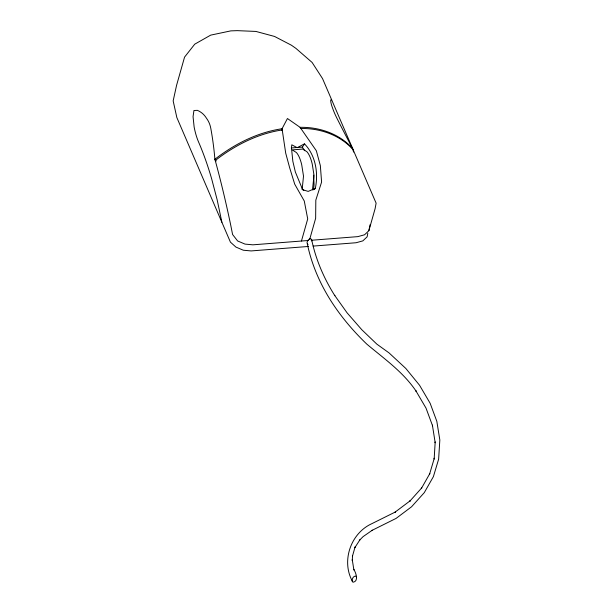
<?xml version="1.0" encoding="UTF-8"?>
<svg xmlns="http://www.w3.org/2000/svg" width="613" height="613" viewBox="0 0 613 613"><rect width="100%" height="100%" fill="white"/><g stroke="black" fill="none" stroke-linecap="round" stroke-linejoin="round"><path stroke-width="0.92" d="M311.772 240.94C311.772 235.798 305.611 240.848 307.343 243.905C311.527 264.119 319.825 283.313 330.844 300.722L331.097 301.136C341.165 316.867 353.318 331.189 366.789 344.108C384.198 358.751 403.178 371.976 416.12 391.201L415.867 390.795L426.012 408.105L432.556 425.79L432.403 425.131L435.184 442.732L435.184 441.942L434.157 459.045L434.31 458.21L429.498 474.416L429.797 473.619L421.323 488.569L421.736 487.894L409.775 501.227L410.243 500.744L395.071 512.146L395.546 511.901L371.838 523.671C350.307 533.433 340.866 561.968 352.973 582.266C359.149 581.453 355.793 572.266 353.724 569.316L353.885 569.967L352.276 559.723L352.276 560.512L352.559 555.531L352.406 556.366L355.096 546.919L354.797 547.715L359.846 539.923L359.356 540.421L363.08 536.636L372.29 530.23L371.83 530.467L396.098 518.399L411.568 506.775L424.28 492.645L433.399 476.623L438.632 459.175L439.835 439.996L436.824 421.323L430.15 403.3L419.553 385.255L405.837 368.467L389.033 352.896L376.842 344.131L361.816 329.74L347.096 312.86L334.591 295.274L334.844 295.688C323.955 278.478 315.756 259.498 311.626 239.514M313.603 189.455L314.063 184.758L313.649 175.157M312.806 189.923L315.258 188.658C318.607 173.218 315.672 155.388 304.469 143.825L297.244 147.702L291.803 144.814L291.451 147.702L292.845 161.319L295.359 172L302.508 189.348L303.818 190.352M302.132 189.593L303.512 176.146L301.734 164.866A24.535 8.697 85.5 0 0 296.447 152.56L292.225 149.901L302.73 149.082L306.944 151.74A24.535 8.697 85.5 0 1 312.239 164.046L314.017 175.326L312.5 189.662M302.462 189.655L308.186 191.394L315.304 188.352L312.845 189.708M367.8 233.201L367.126 236.833L362.827 240.886L356.084 242.74L313.151 246.089M281.727 130.423L282.057 128.745L287.436 118.516L300.079 127.335L316.339 150.76L320.346 165.587L321.595 182.069L315.818 200.122L315.649 218.297L309.649 239.491M311.289 240.265L357.816 236.633L364.559 234.779L368.857 230.718L370.114 224.626M301.45 241.032L307.711 218.918L304.278 201.026L294.715 184.168L289.719 167.977L285.704 153.15L282.057 128.745C257.383 132.37 234.472 144.086 214.902 159.25A488.653 173.287 85.5 0 1 230.886 225.936L232.588 234.503L237.622 240.963L245.024 244.104L252.87 244.825L308.508 240.48M368.857 230.718L375.118 208.604L376.114 203.148L322.538 78.594L312.109 62.449L295.964 48.412L291.42 45.224L274.563 36.451L255.92 31.432L237.315 30.65L230.848 30.872L210.688 35.133L194.742 44.174L184.559 57.109L176.575 85.33L173.157 100.892L176.851 117.566L230.427 242.135L235.898 247.07L243.292 250.219L251.138 250.932L308.385 246.464M291.259 147.978L302.27 147.12L304.646 143.932M331.641 99.75L330.698 99.934A36.32 7.563 56.3 0 0 332.713 108.447A38.343 7.984 56.3 0 0 336.974 118.332A419.261 87.33 56.3 0 0 352.605 148.499A488.653 173.287 85.5 0 1 353.578 152.047M282.233 129.948C257.682 133.626 234.886 145.304 215.401 160.407L214.902 159.25A419.261 302.646 -50.8 0 0 210.765 128.186A38.343 27.677 -50.8 0 0 206.512 118.301A36.32 26.221 -50.8 0 0 197.386 110.348L193.938 110.501L193.057 116.677L194.145 127.083A39.286 13.93 85.5 0 0 198.551 141.963A196.375 69.637 85.5 0 1 211.654 178.82L217.163 199.83L221.883 222.266M300.079 127.335C319.442 126.929 339.502 133.81 352.605 148.499M300.876 128.492C320.147 128.148 340.069 135.052 353.103 149.656M308.063 244.74L307.343 243.905M214.902 159.25L216.236 161.004M302.27 147.12L304.707 150.691M356.475 576.871L355.762 576.097C353.218 575.883 351.655 579.308 352.26 581.499"/></g></svg>
